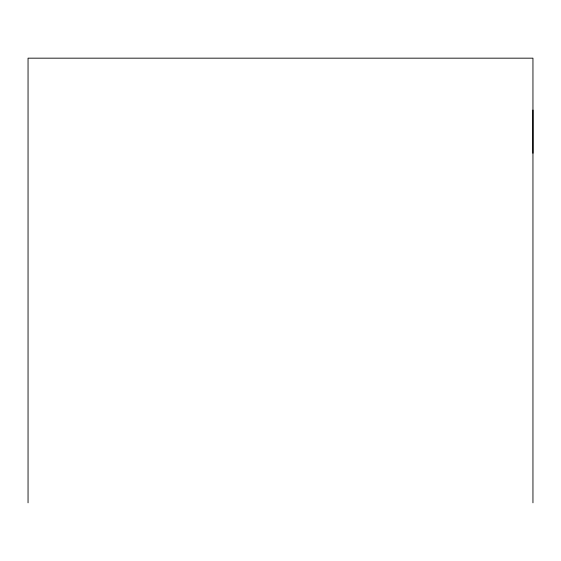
<?xml version="1.0" encoding="UTF-8"?>
<svg xmlns="http://www.w3.org/2000/svg" width="561" height="561" viewBox="0 0 561 561"><rect width="100%" height="100%" fill="white"/><g stroke="black" fill="none" stroke-linecap="round" stroke-linejoin="round"><path stroke-width="0.84" d="M532.95 153.237L532.95 110.033M532.95 502.831L532.95 58.169L28.05 58.169L28.05 502.831"/></g></svg>
